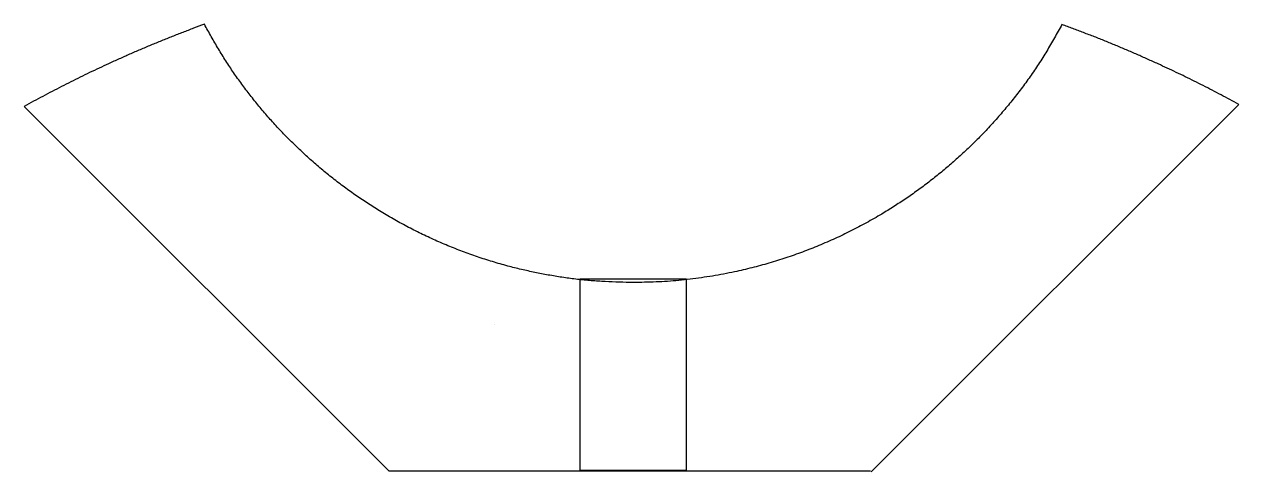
# Model space of a CAD drawing. Extents: x 0.1 to 99.8, y 0.1 to 36.8.
import ezdxf

# ---------------------------------------------------------------- set-up
doc = ezdxf.new("R2010")
doc.units = 0
doc.layers.add('Capa_1', color=7, linetype='CONTINUOUS')

msp = doc.modelspace()

# ---------------------------------------------------------------- linework, layer by layer
at = {"layer": 'Capa_1', "color": 7}
for p, q in [((14.875682, 36.837648), (14.875682, 36.837648)), ((0.09978, 30.100143), (30.022662, 0.177238)), ((69.597103, 0.099782), (99.76172, 30.264405)), ((38.711324, 12.186745), (38.711324, 12.186745)), ((30.022662, 0.177238), (69.538204, 0.169477))]:
    msp.add_line(p, q, dxfattribs=at)
at = {"layer": 'Capa_1', "color": 5}
for p, q in [((45.708742, 15.927778), (54.42653, 15.927778)), ((45.708742, 0.188462), (45.708742, 15.927778)), ((54.42653, 15.927778), (54.42653, 0.188462)), ((54.42653, 0.188462), (45.708742, 0.188462))]:
    msp.add_line(p, q, dxfattribs=at)
at = {"layer": 'Capa_1', "color": 7}
for points, knots in [([(14.875682, 36.837648), (14.58085, 36.727315), (13.991204, 36.506657), (13.108028, 36.172303), (12.227542, 35.831262), (11.351092, 35.480226), (10.478408, 35.120132), (9.609159, 34.751905), (8.743046, 34.376501), (7.880279, 33.993633), (7.045882, 33.614327), (6.239686, 33.239117), (5.461277, 32.869012), (4.685763, 32.492753), (3.913086, 32.11058), (3.143664, 31.721815), (2.377893, 31.325734), (1.616218, 30.921644), (0.85728, 30.512216), (0.352266, 30.237502), (0.099754, 30.100143)], [0, 0, 0, 0, 0.944401, 1.888744, 2.833029, 3.777036, 4.721087, 5.665157, 6.609077, 7.552965, 8.496834, 9.358732, 10.220631, 11.082551, 11.944621, 12.806675, 13.668698, 14.530994, 15.393324, 16.255686, 16.255686, 16.255686, 16.255686]), ([(50.070233, 15.630742), (49.686992, 15.640576), (48.920669, 15.660239), (47.771815, 15.703718), (46.628322, 15.774958), (45.491888, 15.887403), (44.363355, 16.036756), (43.242533, 16.219149), (42.129931, 16.430584), (41.02654, 16.67157), (39.87522, 16.957076), (38.678456, 17.293665), (37.439139, 17.686732), (36.214987, 18.119522), (35.007222, 18.591129), (33.817048, 19.100862), (32.644784, 19.64854), (31.491674, 20.233643), (30.35885, 20.855369), (29.271527, 21.498767), (28.229207, 22.160378), (27.231204, 22.837011), (26.253467, 23.543957), (25.296952, 24.28069), (24.362525, 25.046554), (23.450437, 25.841387), (22.5616, 26.664521), (21.697205, 27.515508), (20.875489, 28.375834), (20.095663, 29.243236), (19.355754, 30.114799), (18.638141, 31.008905), (17.942878, 31.924404), (17.273834, 32.862736), (16.634451, 33.825938), (16.028999, 34.815275), (15.446148, 35.822785), (15.065827, 36.499311), (14.875626, 36.837648)], [0, 0, 0, 0, 1.150097, 2.29972, 3.448868, 4.586638, 5.724923, 6.863444, 7.992892, 9.122074, 10.251208, 11.550999, 12.850959, 14.150985, 15.44552, 16.740012, 18.034512, 19.326512, 20.618516, 21.9105, 23.116105, 24.321667, 25.527208, 26.735177, 27.943167, 29.151197, 30.364086, 31.576918, 32.789618, 33.932596, 35.075669, 36.219005, 37.371601, 38.523942, 39.675721, 40.839128, 42.00302, 43.167421, 43.167421, 43.167421, 43.167421]), ([(85.259816, 36.816151), (85.053588, 36.451536), (84.641238, 35.722492), (84.008338, 34.637467), (83.349156, 33.573664), (82.650623, 32.540485), (81.917811, 31.536482), (81.154758, 30.55924), (80.365915, 29.607187), (79.551536, 28.681634), (78.722405, 27.795674), (77.880001, 26.949318), (77.026661, 26.141686), (76.150793, 25.360508), (75.253469, 24.606191), (74.335542, 23.879319), (73.397237, 23.180072), (72.439339, 22.509044), (71.462696, 21.866713), (70.390103, 21.205441), (69.217256, 20.534274), (67.940284, 19.863521), (66.638709, 19.238781), (65.314142, 18.661112), (63.968261, 18.131353), (62.601466, 17.649747), (61.21547, 17.217236), (59.812053, 16.835027), (58.567493, 16.544843), (57.488002, 16.327474), (56.577527, 16.165779), (55.661448, 16.024056), (54.740293, 15.901927), (53.814348, 15.802021), (52.883496, 15.726904), (51.948211, 15.679374), (51.009414, 15.65039), (50.383322, 15.637292), (50.070233, 15.630742)], [0, 0, 0, 0, 1.256684, 2.512727, 3.768159, 5.010349, 6.253234, 7.496435, 8.72935, 9.961915, 11.194354, 12.369009, 13.543789, 14.718622, 15.889361, 17.060057, 18.230724, 19.399447, 20.568207, 21.737038, 23.179091, 24.621223, 26.063356, 27.509378, 28.95543, 30.401574, 31.855919, 33.310198, 34.764209, 35.68881, 36.613404, 37.538129, 38.469528, 39.400807, 40.331791, 41.270753, 42.209963, 43.149436, 43.149436, 43.149436, 43.149436]), ([(99.761692, 30.264405), (99.520158, 30.394324), (99.037098, 30.654159), (98.311226, 31.041499), (97.582874, 31.423965), (96.850822, 31.799131), (96.115467, 32.167624), (95.37717, 32.530103), (94.636309, 32.887194), (93.892835, 33.23867), (93.108915, 33.601784), (92.28395, 33.975141), (91.417605, 34.35784), (90.547921, 34.733025), (89.6751, 35.100978), (88.798831, 35.460729), (87.918778, 35.811354), (87.034677, 36.151903), (86.147892, 36.485719), (85.555846, 36.706006), (85.259816, 36.816151)], [0, 0, 0, 0, 0.822775, 1.645524, 2.468251, 3.290736, 4.113246, 4.935771, 5.758153, 6.58051, 7.40285, 8.349927, 9.297026, 10.244134, 11.19138, 12.138616, 13.085816, 14.033304, 14.980833, 15.928404, 15.928404, 15.928404, 15.928404])]:
    msp.add_open_spline(points, degree=3, knots=knots, dxfattribs=at)

doc.saveas('drawing.dxf')
